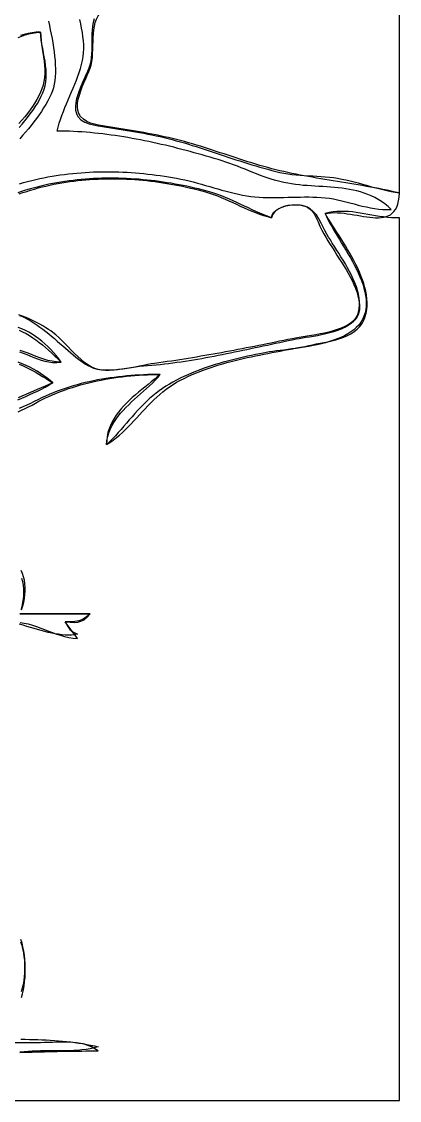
# Model space of a CAD drawing. Extents: x 0 to 411, y 0 to 483.
# Drawn here: x 319.4 to 411, y 0 to 261.5 of the extents above; entities that cross this region are included whole.
import ezdxf

# ---------------------------------------------------------------- set-up
doc = ezdxf.new("R2010")
doc.units = 0
for name, color, linetype in [('C18', 18, 'CONTINUOUS'), ('C254', 254, 'CONTINUOUS'), ('C27', 27, 'CONTINUOUS'), ('C7', 7, 'CONTINUOUS')]:
    doc.layers.add(name, color=color, linetype=linetype)

msp = doc.modelspace()

# ---------------------------------------------------------------- linework, layer by layer
at = {"layer": 'C18'}
msp.add_lwpolyline([(318.7994, 235.8737), (319.5128, 236.6835), (320.2071, 237.5037), (320.8779, 238.333), (321.5205, 239.1701), (322.1303, 240.0138), (322.703, 240.8628), (323.2338, 241.716), (323.7183, 242.5721), (324.1519, 243.4297), (324.53, 244.2878), (324.8482, 245.1449), (325.1018, 246), (325.2881, 246.9363), (325.3816, 247.9008), (325.3953, 248.8888), (325.3421, 249.8955), (325.2351, 250.9159), (325.0873, 251.9454), (324.9116, 252.9791), (324.721, 254.0121), (324.5286, 255.0398), (324.3472, 256.0572), (324.19, 257.0596), (324.0699, 258.0421), (324, 259), (322.9692, 258.9437), (321.9723, 258.828), (321.0068, 258.6568), (320.0703, 258.4337), (319.1605, 258.1625)], dxfattribs=at)
at = {"layer": 'C254'}
for points in [[(389.4351, 216.111), (388.7046, 216.5168), (387.8544, 216.8131), (386.9174, 217.0008), (385.9265, 217.0812), (384.9144, 217.0554), (383.9142, 216.9246), (382.9585, 216.6899), (382.0804, 216.3526), (381.3126, 215.9138), (380.688, 215.3746), (380.2395, 214.7363), (380, 214), (379.0408, 214.348), (378.093, 214.7202), (377.1547, 215.1126), (376.2242, 215.5212), (375.2996, 215.9422), (374.3791, 216.3715), (373.4609, 216.8053), (372.5432, 217.2394), (371.6241, 217.6701), (370.7018, 218.0932), (369.7746, 218.505), (368.8406, 218.9013), (367.8979, 219.2783), (366.9448, 219.632), (365.9794, 219.9585), (365, 220.2538), (364.1019, 220.5016), (363.1957, 220.7411), (362.2815, 220.9721), (361.3599, 221.1944), (360.431, 221.4078), (359.4953, 221.6122), (358.553, 221.8075), (357.6046, 221.9935), (356.6503, 222.17), (355.6906, 222.3369), (354.7257, 222.494), (353.7559, 222.6412), (352.7817, 222.7783), (351.8034, 222.9052), (350.8212, 223.0217), (349.8356, 223.1277), (348.8468, 223.223), (347.8553, 223.3074), (346.8614, 223.3809), (345.8653, 223.4432), (344.8675, 223.4941), (343.8682, 223.5337), (342.8679, 223.5616), (341.8668, 223.5777), (340.8653, 223.5819), (339.8638, 223.574), (338.8625, 223.5539), (337.8619, 223.5215), (336.8622, 223.4764), (335.8638, 223.4187), (334.867, 223.3482), (333.8722, 223.2646), (332.8798, 223.1679), (331.8899, 223.0578), (330.9031, 222.9344), (329.9196, 222.7973), (328.9398, 222.6464), (327.964, 222.4816), (326.9925, 222.3027), (326.0258, 222.1096), (325.064, 221.9021), (324.1077, 221.68), (323.157, 221.4433), (322.2124, 221.1917), (321.2742, 220.9251), (320.3428, 220.6434), (319.4184, 220.3464), (318.5014, 220.0338)], [(280, 0), (411, 0), (411, 214), (410.0201, 213.9768), (409.049, 214.0028), (408.0857, 214.0708), (407.1294, 214.1735), (406.1791, 214.3039), (405.2339, 214.4546), (404.2929, 214.6185), (403.3552, 214.7885), (402.4199, 214.9573), (401.4861, 215.1177), (400.5529, 215.2626), (399.6194, 215.3848), (398.6847, 215.477), (397.7478, 215.5322), (396.8079, 215.5431), (395.8641, 215.5025), (394.9154, 215.4032), (393.961, 215.2381), (393, 215), (393.3146, 214.2875), (393.6727, 213.5504), (394.0696, 212.7901), (394.5004, 212.0083), (394.9604, 211.2064), (395.4449, 210.3862), (395.9491, 209.5492), (396.4682, 208.6969), (396.9975, 207.831), (397.5323, 206.9531), (398.0677, 206.0647), (398.5989, 205.1675), (399.1214, 204.2629), (399.6302, 203.3527), (400.1206, 202.4383), (400.588, 201.5215), (401.0274, 200.6037), (401.4341, 199.6865), (401.8035, 198.7715), (402.1307, 197.8604), (402.411, 196.9547), (402.6395, 196.056), (402.8117, 195.1659), (402.9226, 194.2859), (402.9676, 193.4177), (402.9418, 192.5628), (402.8406, 191.7228), (402.6591, 190.8994), (402.3927, 190.0941), (402.0473, 189.3415), (401.6223, 188.64), (401.1226, 187.9876), (400.5531, 187.382), (399.9188, 186.8211), (399.2245, 186.3027), (398.4751, 185.8248), (397.6756, 185.3852), (396.8309, 184.9816), (395.9458, 184.6121), (395.0254, 184.2744), (394.0744, 183.9664), (393.0979, 183.686), (392.1006, 183.4309), (391.0876, 183.1991), (390.0638, 182.9885), (389.034, 182.7968), (388.0032, 182.6219), (386.9762, 182.4618), (385.958, 182.3141), (384.9535, 182.1769), (383.9677, 182.0479), (383.0053, 181.925), (382.0714, 181.8061), (381.1708, 181.689), (380.3084, 181.5715), (379.4892, 181.4516), (378.7181, 181.3271), (378, 181.1959), (377.0584, 181.0091), (376.1077, 180.8157), (375.1489, 180.6151), (374.1833, 180.4068), (373.212, 180.19), (372.2361, 179.9642), (371.2569, 179.7288), (370.2756, 179.4831), (369.2932, 179.2265), (368.311, 178.9585), (367.3302, 178.6783), (366.3519, 178.3855), (365.3772, 178.0793), (364.4075, 177.7592), (363.4438, 177.4245), (362.4873, 177.0747), (361.5392, 176.7091), (360.6007, 176.3271), (359.6729, 175.9281), (358.7571, 175.5115), (357.8543, 175.0766), (356.9658, 174.6229), (356.0927, 174.1497), (355.2362, 173.6565), (354.3975, 173.1426), (353.5778, 172.6074), (352.7782, 172.0502), (352, 171.4706), (351.1924, 170.8222), (350.4149, 170.1483), (349.664, 169.452), (348.9363, 168.7361), (348.2282, 168.0037), (347.5364, 167.2576), (346.8572, 166.5009), (346.1873, 165.7365), (345.5231, 164.9674), (344.8612, 164.1966), (344.1981, 163.4269), (343.5304, 162.6614), (342.8545, 161.903), (342.167, 161.1547), (341.4644, 160.4195), (340.7432, 159.7002), (340, 159), (340.1047, 159.9822), (340.2904, 160.9233), (340.5513, 161.8259), (340.8819, 162.6927), (341.2767, 163.5265), (341.73, 164.33), (342.2364, 165.1059), (342.7901, 165.857), (343.3858, 166.586), (344.0177, 167.2956), (344.6803, 167.9886), (345.3681, 168.6677), (346.0755, 169.3355), (346.7968, 169.995), (347.5266, 170.6487), (348.2593, 171.2994), (348.9892, 171.9498), (349.7109, 172.6027), (350.4187, 173.2609), (351.1071, 173.9269), (351.7704, 174.6036), (352.4033, 175.2937), (353, 176), (351.9929, 175.9941), (350.9832, 175.9776), (349.9716, 175.9502), (348.9582, 175.9115), (347.9436, 175.8613), (346.9282, 175.7993), (345.9125, 175.725), (344.8968, 175.6383), (343.8815, 175.5389), (342.8672, 175.4263), (341.8542, 175.3003), (340.8429, 175.1606), (339.8339, 175.0068), (338.8274, 174.8388), (337.824, 174.656), (336.824, 174.4583), (335.8279, 174.2454), (334.8361, 174.0168), (333.8491, 173.7724), (332.8672, 173.5117), (331.891, 173.2345), (330.9207, 172.9405), (329.9569, 172.6294), (329, 172.3009), (328.023, 171.9378), (327.0643, 171.5505), (326.1212, 171.1439), (325.1912, 170.7228), (324.2717, 170.2921), (323.3601, 169.8566), (322.454, 169.4213), (321.5507, 168.9911), (320.6477, 168.5708), (319.7424, 168.1653), (318.8323, 167.7796)], [(318.8823, 190.3002), (319.5955, 190.0169), (320.3096, 189.6872), (321.0241, 189.3149), (321.7381, 188.904), (322.4511, 188.4582), (323.1624, 187.9814), (323.8713, 187.4776), (324.5771, 186.9505), (325.2792, 186.404), (325.977, 185.842), (326.6696, 185.2683), (327.3566, 184.6869), (328.0372, 184.1016), (328.7107, 183.5162), (329.3765, 182.9346), (330.0339, 182.3606), (330.6822, 181.7983), (331.3209, 181.2513), (331.9491, 180.7235), (332.5663, 180.2189), (333.1718, 179.7413), (333.7648, 179.2946), (334.3449, 178.8826), (334.9112, 178.5091), (335.4631, 178.1781), (336, 177.8935), (336.8764, 177.5365), (337.8042, 177.2909), (338.7747, 177.1432), (339.7792, 177.0797), (340.8093, 177.087), (341.8564, 177.1516), (342.9118, 177.2601), (343.9671, 177.3988), (345.0135, 177.5543), (346.0426, 177.713), (347.0457, 177.8616), (348.0143, 177.9864), (348.9398, 178.074), (349.9628, 178.1521), (350.9832, 178.2396), (352.0013, 178.3363), (353.017, 178.4417), (354.0305, 178.5556), (355.042, 178.6775), (356.0514, 178.8071), (357.0591, 178.9442), (358.065, 179.0883), (359.0693, 179.2391), (360.072, 179.3963), (361.0734, 179.5595), (362.0736, 179.7284), (363.0726, 179.9027), (364.0705, 180.0819), (365.0675, 180.2659), (366.0638, 180.4541), (367.0593, 180.6463), (368.0543, 180.8422), (369.0489, 181.0414), (370.0431, 181.2435), (371.037, 181.4483), (372.0309, 181.6553), (373.0248, 181.8643), (374.0188, 182.0748), (375.0131, 182.2866), (376.0078, 182.4994), (377.0029, 182.7127), (377.9986, 182.9262), (378.9951, 183.1396), (379.9923, 183.3526), (380.9906, 183.5647), (381.9898, 183.7758), (382.9903, 183.9853), (383.9921, 184.1931), (384.9952, 184.3987), (386, 184.6018), (386.7027, 184.7331), (387.4834, 184.8651), (388.3303, 185.0017), (389.2312, 185.1469), (390.1744, 185.3048), (391.1477, 185.4793), (392.1393, 185.6745), (393.1372, 185.8942), (394.1295, 186.1425), (395.1041, 186.4235), (396.0492, 186.7411), (396.9528, 187.0992), (397.8029, 187.502), (398.5876, 187.9533), (399.2948, 188.4572), (399.9128, 189.0177), (400.4294, 189.6388), (400.8329, 190.3244), (401.1111, 191.0787), (401.2814, 191.9107), (401.3576, 192.765), (401.3463, 193.6384), (401.2542, 194.5281), (401.088, 195.4312), (400.8543, 196.3447), (400.56, 197.2658), (400.2116, 198.1915), (399.816, 199.1189), (399.3796, 200.045), (398.9094, 200.967), (398.4119, 201.8819), (397.8939, 202.7868), (397.362, 203.6789), (396.823, 204.5551), (396.2835, 205.4125), (395.7503, 206.2483), (395.23, 207.0595), (394.7293, 207.8432), (394.2549, 208.5964), (393.8136, 209.3163), (393.412, 210), (392.9415, 210.8815), (392.4703, 211.83), (391.9792, 212.8035), (391.4492, 213.7602), (390.8612, 214.6583), (390.1962, 215.4559), (389.4351, 216.1111)], [(318.9007, 181.4845), (319.8007, 181.1626), (320.6806, 180.8145), (321.5482, 180.4553), (322.4115, 180.1002), (323.2784, 179.7643), (324.1569, 179.4628), (325.0548, 179.2107), (325.9801, 179.0232), (326.9408, 178.9156), (327.9448, 178.9027), (329, 179), (328.4069, 179.7962), (327.7885, 180.5712), (327.1454, 181.3229), (326.4782, 182.0488), (325.7874, 182.7469), (325.0736, 183.4149), (324.3375, 184.0506), (323.5796, 184.6516), (322.8005, 185.2159), (322.0008, 185.741), (321.1811, 186.225), (320.342, 186.6654), (319.4841, 187.06), (318.608, 187.4067)], [(318.5055, 169.8865), (319.4633, 170.2877), (320.4199, 170.695), (321.3744, 171.1118), (322.3258, 171.5415), (323.2729, 171.9873), (324.215, 172.4528), (325.1508, 172.9411), (326.0795, 173.4557), (327, 174), (326.3082, 174.558), (325.5731, 175.1195), (324.7988, 175.6781), (323.9891, 176.2271), (323.1483, 176.7599), (322.2804, 177.2701), (321.3893, 177.751), (320.4793, 178.1962), (319.5542, 178.599), (318.6183, 178.9529)], [(319.405, 126.6226), (319.62, 125.78), (319.7713, 124.9139), (319.8583, 124.022), (319.8806, 123.102), (319.8375, 122.1517), (319.7284, 121.1686), (319.5529, 120.1504), (319.3102, 119.095)], [(319, 118), (336, 118), (335.0475, 117.1933), (334.1614, 116.6303), (333.2775, 116.2702), (332.3319, 116.0723), (331.2607, 115.9958), (330, 116), (330.5785, 114.8609), (331.1166, 114.1544), (331.8464, 113.6207), (333, 113), (332.2734, 112.8877), (331.5284, 112.8248), (330.7661, 112.8078), (329.9874, 112.8333), (329.1935, 112.8978), (328.3854, 112.9979), (327.5641, 113.13), (326.7307, 113.2908), (325.8863, 113.4768), (325.0319, 113.6846), (324.1685, 113.9106), (323.2973, 114.1514), (322.4192, 114.4036), (321.5353, 114.6637), (320.6467, 114.9283), (319.7544, 115.1938), (318.8594, 115.457)], [(319.1708, 38.4466), (319.4393, 37.5993), (319.6654, 36.7146), (319.849, 35.7987), (319.9898, 34.8578), (320.0875, 33.8982), (320.142, 32.9261), (320.153, 31.9476), (320.1204, 30.9691), (320.0439, 29.9966), (319.9232, 29.0366), (319.7582, 28.095), (319.5487, 27.1783), (319.2945, 26.2926)], [(319.2466, 14.8213), (320.2694, 14.8173), (321.2901, 14.8059), (322.3084, 14.7867), (323.3238, 14.7592), (324.3361, 14.7227), (325.345, 14.6769), (326.3501, 14.6213), (327.3511, 14.5553), (328.3477, 14.4784), (329.3396, 14.3901), (330.3264, 14.2899), (331.3078, 14.1773), (332.2836, 14.0519), (333.2533, 13.913), (334.2166, 13.7602), (335.1733, 13.593), (336.1229, 13.4109), (337.0653, 13.2134), (338, 13), (337.0167, 12.7367), (336.0306, 12.5239), (335.0416, 12.3564), (334.0501, 12.2288), (333.0561, 12.1359), (332.0598, 12.0725), (331.0613, 12.0334), (330.0607, 12.0134), (329.0583, 12.0072), (328.0541, 12.0095), (327.0483, 12.0152), (326.041, 12.0189), (325.0323, 12.0156), (324.0225, 11.9998), (323.0117, 11.9665), (322, 11.9104), (321.0018, 11.8436), (320.0036, 11.78), (319.0052, 11.7195)]]:
    msp.add_lwpolyline(points, dxfattribs=at)
at = {"layer": 'C27'}
for points in [[(318.9276, 222.2427), (319.8981, 222.5208), (320.8727, 222.7839), (321.8514, 223.0323), (322.8338, 223.266), (323.8198, 223.4852), (324.8091, 223.6901), (325.8016, 223.8808), (326.7971, 224.0575), (327.7952, 224.2202), (328.7959, 224.3693), (329.7989, 224.5047), (330.804, 224.6268), (331.8111, 224.7355), (332.8198, 224.8311), (333.83, 224.9137), (334.8415, 224.9835), (335.8541, 225.0406), (336.8675, 225.0852), (337.8816, 225.1173), (338.8962, 225.1373), (339.911, 225.1451), (340.9259, 225.1411), (341.9406, 225.1252), (342.9549, 225.0977), (343.9686, 225.0587), (344.9815, 225.0084), (345.9935, 224.9469), (347.0042, 224.8744), (348.0136, 224.791), (349.0213, 224.6969), (350.0272, 224.5922), (351.031, 224.477), (352.0327, 224.3516), (353.0318, 224.2161), (354.0284, 224.0705), (355.022, 223.9152), (356.0126, 223.7501), (357, 223.5756), (358.0125, 223.3788), (359.0204, 223.1598), (360.0242, 222.9217), (361.0245, 222.6677), (362.0221, 222.4008), (363.0174, 222.1241), (364.0112, 221.8408), (365.004, 221.5539), (365.9965, 221.2666), (366.9893, 220.982), (367.983, 220.7031), (368.9783, 220.433), (369.9758, 220.175), (370.9761, 219.9321), (371.9798, 219.7073), (372.9875, 219.5038), (374, 219.3248), (374.9883, 219.181), (375.9799, 219.07), (376.9744, 218.9883), (377.9714, 218.9323), (378.9706, 218.8986), (379.9717, 218.8837), (380.9743, 218.8842), (381.978, 218.8967), (382.9826, 218.9176), (383.9877, 218.9435), (384.993, 218.9709), (385.9981, 218.9964), (387.0026, 219.0164), (388.0063, 219.0276), (389.0088, 219.0265), (390.0098, 219.0096), (391.0088, 218.9734), (392.0057, 218.9144), (393, 218.8294), (394.0141, 218.7043), (395.0228, 218.5377), (396.027, 218.3369), (397.0273, 218.1094), (398.0245, 217.8626), (399.0194, 217.604), (400.0125, 217.3409), (401.0048, 217.0808), (401.997, 216.8311), (402.9897, 216.5993), (403.9837, 216.3928), (404.9799, 216.2191), (405.9788, 216.0855), (406.9813, 215.9995), (407.9881, 215.9685), (409, 216), (408.2366, 216.6988), (407.4567, 217.3329), (406.661, 217.9056), (405.8504, 218.4205), (405.0255, 218.881), (404.1872, 219.2904), (403.3363, 219.6522), (402.4735, 219.9699), (401.5997, 220.2469), (400.7155, 220.4865), (399.8218, 220.6923), (398.9194, 220.8677), (398.0091, 221.0161), (397.0916, 221.1409), (396.1677, 221.2455), (395.2381, 221.3335), (394.3038, 221.4081), (393.3654, 221.473), (392.4238, 221.5314), (391.4797, 221.5868), (390.5338, 221.6427), (389.5871, 221.7025), (388.6402, 221.7695), (387.694, 221.8474), (386.7492, 221.9393), (385.8066, 222.0489), (384.867, 222.1796), (383.9312, 222.3347), (383, 222.5177), (382.0311, 222.7424), (381.0716, 222.9988), (380.1203, 223.2829), (379.1762, 223.5912), (378.238, 223.9197), (377.3047, 224.2647), (376.3753, 224.6225), (375.4485, 224.9892), (374.5234, 225.3612), (373.5988, 225.7346), (372.6735, 226.1058), (371.7466, 226.4708), (370.8169, 226.8259), (369.8833, 227.1675), (368.9447, 227.4916), (368, 227.7947), (367.0479, 228.0851), (366.0908, 228.3731), (365.1287, 228.6584), (364.162, 228.9408), (363.1907, 229.22), (362.2152, 229.4958), (361.2357, 229.7679), (360.2522, 230.036), (359.2652, 230.2999), (358.2747, 230.5593), (357.281, 230.814), (356.2842, 231.0637), (355.2847, 231.3082), (354.2825, 231.5472), (353.278, 231.7805), (352.2713, 232.0078), (351.2626, 232.2288), (350.2521, 232.4433), (349.2401, 232.6511), (348.2268, 232.8518), (347.2123, 233.0453), (346.1969, 233.2312), (345.1807, 233.4094), (344.1641, 233.5795), (343.1472, 233.7413), (342.1302, 233.8946), (341.1133, 234.039), (340.0967, 234.1745), (339.0807, 234.3006), (338.0654, 234.4171), (337.0511, 234.5238), (336.038, 234.6204), (335.0262, 234.7067), (334.016, 234.7824), (333.0076, 234.8473), (332.0012, 234.901), (330.9971, 234.9434), (329.9953, 234.9742), (328.9962, 234.9931), (328, 235), (328.2401, 235.9468), (328.5189, 236.8939), (328.8313, 237.8414), (329.1724, 238.7892), (329.5371, 239.7373), (329.9204, 240.6858), (330.3173, 241.6346), (330.7227, 242.5837), (331.1316, 243.5331), (331.539, 244.4829), (331.9399, 245.4331), (332.3293, 246.3835), (332.7021, 247.3343), (333.0533, 248.2855), (333.3779, 249.237), (333.6708, 250.1889), (333.9271, 251.1411), (334.1418, 252.0937), (334.3097, 253.0466), (334.4259, 254), (334.4787, 254.944), (334.4692, 255.9126), (334.4043, 256.9019), (334.2913, 257.9081), (334.1373, 258.9273), (333.9494, 259.9559), (333.735, 260.9899), (333.501, 262.0255)], [(325.9335, 261.6614), (326.1558, 260.6208), (326.3741, 259.5661), (326.5851, 258.501), (326.7854, 257.4297), (326.9717, 256.3561), (327.1407, 255.284), (327.2891, 254.2175), (327.4135, 253.1606), (327.5106, 252.1171), (327.577, 251.0911), (327.6096, 250.0865), (327.6048, 249.1072), (327.5594, 248.1572), (327.4702, 247.2405), (327.3336, 246.361), (327.1465, 245.5226), (326.9054, 244.7294), (326.6072, 243.9853), (326.2032, 243.1446), (325.759, 242.3004), (325.277, 241.4538), (324.7598, 240.606), (324.2099, 239.758), (323.6301, 238.9112), (323.0227, 238.0666), (322.3905, 237.2253), (321.7359, 236.3887), (321.0615, 235.5577), (320.37, 234.7335), (319.6638, 233.9174), (318.9456, 233.1105)]]:
    msp.add_lwpolyline(points, dxfattribs=at)
at = {"layer": 'C7'}
for points in [[(336.9857, 262.1929), (336.744, 261.3331), (336.5809, 260.4349), (336.4813, 259.506), (336.4301, 258.5537), (336.4123, 257.5857), (336.4128, 256.6095), (336.4165, 255.6325), (336.4084, 254.6624), (336.3734, 253.7065), (336.2965, 252.7725), (336.1626, 251.8678), (335.9567, 251), (335.71, 250.268), (335.3875, 249.4651), (335.0098, 248.6029), (334.5974, 247.6931), (334.1706, 246.7476), (333.7501, 245.778), (333.3564, 244.7961), (333.0099, 243.8135), (332.7311, 242.8422), (332.5406, 241.8938), (332.4588, 240.98), (332.5062, 240.1126), (332.7034, 239.3033), (333.0709, 238.564), (333.7933, 237.7655), (334.7084, 237.1841), (335.7513, 236.7752), (336.8575, 236.4939), (337.9621, 236.2954), (339.0007, 236.135), (340.007, 235.9757), (341.0121, 235.8174), (342.0159, 235.659), (343.0185, 235.4997), (344.0201, 235.3386), (345.0206, 235.1746), (346.0203, 235.0069), (347.0191, 234.8345), (348.0172, 234.6566), (349.0147, 234.4721), (350.0116, 234.2802), (351.0081, 234.0798), (352.0042, 233.8702), (353, 233.6504), (353.9843, 233.421), (354.9655, 233.1798), (355.9438, 232.9276), (356.9192, 232.6652), (357.8921, 232.3934), (358.8627, 232.1131), (359.8311, 231.825), (360.7976, 231.5302), (361.7624, 231.2292), (362.7256, 230.9231), (363.6876, 230.6126), (364.6485, 230.2986), (365.6086, 229.9818), (366.5679, 229.6632), (367.5268, 229.3435), (368.4855, 229.0237), (369.4442, 228.7044), (370.403, 228.3866), (371.3622, 228.0711), (372.3221, 227.7588), (373.2827, 227.4503), (374.2444, 227.1467), (375.2073, 226.8487), (376.1716, 226.5571), (377.1376, 226.2728), (378.1055, 225.9967), (379.0755, 225.7295), (380.0477, 225.472), (381.0225, 225.2252), (382, 224.9899), (382.9671, 224.786), (383.946, 224.621), (384.9351, 224.4888), (385.9327, 224.3839), (386.937, 224.3004), (387.9464, 224.2327), (388.9591, 224.1748), (389.9736, 224.1212), (390.9879, 224.0659), (392.0006, 224.0034), (393.0098, 223.9277), (394.0139, 223.8333), (395.0112, 223.7142), (396, 223.5648), (397.0157, 223.3784), (398.0245, 223.1671), (399.0277, 222.935), (400.0261, 222.6861), (401.0209, 222.4245), (402.0131, 222.1542), (403.0037, 221.8792), (403.9939, 221.6037), (404.9846, 221.3317), (405.977, 221.0672), (406.972, 220.8143), (407.9708, 220.5771), (408.9743, 220.3596), (409.9837, 220.1659), (411, 220), (411, 483)], [(336.2391, 251), (336.4313, 251.9109), (336.5585, 252.8433), (336.6359, 253.7916), (336.6785, 254.7507), (336.7015, 255.715), (336.7201, 256.6792), (336.7495, 257.638), (336.8046, 258.586), (336.9008, 259.5178), (337.0532, 260.428), (337.2768, 261.3112), (337.5869, 262.1622), (337.9986, 262.9755), (338.5271, 263.7457), (339.1875, 264.4676)], [(318.5925, 257.6756), (319.4317, 258.0177), (320.2926, 258.3169), (321.1777, 258.5689), (322.0891, 258.7695), (323.0291, 258.9146), (324, 259), (324.0474, 258.0309), (324.1415, 257.0414), (324.2696, 256.0357), (324.4188, 255.0184), (324.5763, 253.9941), (324.7292, 252.967), (324.8648, 251.9418), (324.9701, 250.9229), (325.0325, 249.9148), (325.039, 248.922), (324.9769, 247.9488), (324.8333, 247), (324.6233, 246.1404), (324.3431, 245.279), (323.9975, 244.417), (323.5916, 243.5558), (323.1302, 242.6965), (322.6183, 241.8404), (322.061, 240.9888), (321.463, 240.143), (320.8294, 239.3042), (320.1652, 238.4736), (319.4753, 237.6526), (318.7647, 236.8423)], [(318.5455, 166.9325), (319.4077, 167.3092), (320.2651, 167.718), (321.116, 168.1495), (321.959, 168.5942), (322.7925, 169.0428), (323.6149, 169.4858), (324.4246, 169.9139), (325.2202, 170.3175), (326, 170.6875), (326.9293, 171.0974), (327.8687, 171.489), (328.8175, 171.8624), (329.7753, 172.218), (330.7414, 172.5559), (331.7154, 172.8765), (332.6966, 173.1798), (333.6845, 173.4662), (334.6787, 173.7359), (335.6784, 173.9891), (336.6832, 174.2261), (337.6925, 174.4471), (338.7058, 174.6523), (339.7225, 174.8419), (340.7421, 175.0163), (341.7639, 175.1755), (342.7876, 175.32), (343.8124, 175.4498), (344.838, 175.5653), (345.8636, 175.6667), (346.8888, 175.7541), (347.913, 175.8279), (348.9357, 175.8882), (349.9562, 175.9354), (350.9742, 175.9695), (351.9889, 175.991), (353, 176), (352.291, 175.3921), (351.56, 174.7839), (350.8122, 174.1737), (350.0523, 173.5599), (349.2856, 172.9407), (348.5169, 172.3147), (347.7512, 171.68), (346.9937, 171.035), (346.2492, 170.3781), (345.5227, 169.7076), (344.8194, 169.0218), (344.1441, 168.3191), (343.5019, 167.5979), (342.8978, 166.8565), (342.3368, 166.0931), (341.8238, 165.3063), (341.364, 164.4942), (340.9622, 163.6553), (340.6236, 162.7879), (340.353, 161.8903), (340.1555, 160.9609), (340.0362, 159.998), (340, 159), (340.8266, 159.5281), (341.6243, 160.0923), (342.3962, 160.6889), (343.1451, 161.3145), (343.8742, 161.9657), (344.5863, 162.6389), (345.2845, 163.3307), (345.9718, 164.0377), (346.6511, 164.7563), (347.3254, 165.4831), (347.9978, 166.2145), (348.6712, 166.9473), (349.3485, 167.6777), (350.0329, 168.4025), (350.7272, 169.118), (351.4346, 169.8209), (352.1578, 170.5077), (352.9001, 171.1748), (353.6642, 171.8189), (354.4533, 172.4364), (355.2703, 173.0239), (356.1182, 173.5778), (357, 174.0949), (357.8933, 174.575), (358.7956, 175.0333), (359.7065, 175.4706), (360.6255, 175.8879), (361.5523, 176.2858), (362.4865, 176.6653), (363.4276, 177.0273), (364.3752, 177.3724), (365.329, 177.7016), (366.2885, 178.0158), (367.2534, 178.3157), (368.2233, 178.6022), (369.1976, 178.8761), (370.1762, 179.1383), (371.1585, 179.3896), (372.1441, 179.6308), (373.1326, 179.8629), (374.1237, 180.0865), (375.117, 180.3026), (376.112, 180.5121), (377.1083, 180.7156), (378.1056, 180.9142), (379.1034, 181.1086), (380.1013, 181.2996), (381.099, 181.4881), (382.096, 181.675), (383.0919, 181.861), (384.0864, 182.047), (385.079, 182.2339), (386.0693, 182.4225), (387.057, 182.6136), (388.0416, 182.8081), (389.0227, 183.0068), (390, 183.2106), (390.8491, 183.3832), (391.7479, 183.5584), (392.6842, 183.7429), (393.6457, 183.9436), (394.6202, 184.1674), (395.5956, 184.4212), (396.5595, 184.7118), (397.4999, 185.0462), (398.4045, 185.4311), (399.2611, 185.8736), (400.0574, 186.3804), (400.7814, 186.9585), (401.4207, 187.6147), (401.9631, 188.3559), (402.3966, 189.189), (402.7011, 190.0109), (402.9264, 190.8512), (403.0764, 191.7081), (403.1551, 192.58), (403.1663, 193.4652), (403.114, 194.3619), (403.0021, 195.2686), (402.8346, 196.1836), (402.6152, 197.1051), (402.3481, 198.0315), (402.037, 198.9611), (401.686, 199.8922), (401.2989, 200.8232), (400.8796, 201.7524), (400.4321, 202.678), (399.9603, 203.5985), (399.4682, 204.5121), (398.9595, 205.4171), (398.4384, 206.312), (397.9086, 207.1949), (397.3742, 208.0642), (396.8389, 208.9183), (396.3068, 209.7554), (395.7818, 210.5739), (395.2678, 211.3721), (394.7687, 212.1484), (394.2885, 212.901), (393.831, 213.6282), (393.4002, 214.3284), (393, 215), (393.7227, 215.1258), (394.4651, 215.1986), (395.2242, 215.2245), (395.9969, 215.2093), (396.7803, 215.159), (397.5713, 215.0797), (398.3669, 214.9773), (399.1641, 214.8577), (399.9598, 214.7271), (400.7511, 214.5912), (401.5349, 214.4562), (402.3083, 214.328), (403.0682, 214.2126), (403.8116, 214.116), (404.5354, 214.0441), (405.2367, 214.0029), (405.9125, 213.9984), (406.5597, 214.0365), (407.1753, 214.1234), (407.7563, 214.2649), (408.2997, 214.4669), (408.8024, 214.7356), (409.2615, 215.0769), (409.674, 215.4967), (410.0368, 216.001), (410.3468, 216.5959), (410.6012, 217.2872), (410.7969, 218.081), (410.9308, 218.9833), (411, 220), (410.0078, 220.2248), (409.0131, 220.4411), (408.0162, 220.6497), (407.0173, 220.8512), (406.0165, 221.0461), (405.0141, 221.2351), (404.0103, 221.4188), (403.0053, 221.5979), (401.9994, 221.7729), (400.9926, 221.9446), (399.9853, 222.1135), (398.9777, 222.2803), (397.9699, 222.4457), (396.9622, 222.6101), (395.9548, 222.7743), (394.9479, 222.939), (393.9417, 223.1046), (392.9364, 223.2719), (391.9323, 223.4415), (390.9295, 223.614), (389.9283, 223.7901), (388.9288, 223.9703), (387.9314, 224.1554), (386.9361, 224.3459), (385.9432, 224.5424), (384.9529, 224.7457), (383.9655, 224.9563), (382.9811, 225.1748), (382, 225.402), (381.0244, 225.6392), (380.0519, 225.8881), (379.0821, 226.1479), (378.1148, 226.4175), (377.1497, 226.696), (376.1866, 226.9825), (375.2252, 227.2761), (374.2654, 227.5758), (373.3067, 227.8807), (372.3491, 228.1899), (371.3922, 228.5024), (370.4359, 228.8174), (369.4797, 229.1338), (368.5236, 229.4507), (367.5673, 229.7673), (366.6104, 230.0825), (365.6528, 230.3955), (364.6942, 230.7053), (363.7344, 231.011), (362.7732, 231.3116), (361.8102, 231.6063), (360.8452, 231.8941), (359.878, 232.174), (358.9083, 232.4452), (357.9359, 232.7067), (356.9605, 232.9575), (355.982, 233.1968), (355, 233.4236), (354.0029, 233.6426), (353.006, 233.8538), (352.0093, 234.0576), (351.0126, 234.2546), (350.0156, 234.4453), (349.0182, 234.6304), (348.0204, 234.8105), (347.0218, 234.9859), (346.0224, 235.1575), (345.0221, 235.3256), (344.0205, 235.4909), (343.0177, 235.6539), (342.0135, 235.8152), (341.0076, 235.9754), (340, 236.135), (339.0702, 236.2793), (338.0896, 236.4475), (337.0948, 236.6659), (336.1226, 236.9605), (335.2096, 237.3576), (334.3926, 237.8834), (333.7083, 238.564), (333.2792, 239.2737), (333.0309, 240.0615), (332.9416, 240.9146), (332.9897, 241.8206), (333.1532, 242.7666), (333.4106, 243.7401), (333.74, 244.7285), (334.1198, 245.719), (334.5283, 246.6991), (334.9436, 247.656), (335.3441, 248.5772), (335.708, 249.4501), (336.0136, 250.2618), (336.2392, 251)], [(318.828, 219.7531), (319.737, 220.0754), (320.6528, 220.382), (321.5751, 220.6731), (322.5035, 220.9487), (323.4377, 221.209), (324.3776, 221.4542), (325.3226, 221.6843), (326.2727, 221.8996), (327.2274, 222.1002), (328.1864, 222.2863), (329.1496, 222.4579), (330.1164, 222.6152), (331.0868, 222.7584), (332.0603, 222.8876), (333.0367, 223.0029), (334.0156, 223.1046), (334.9968, 223.1927), (335.9799, 223.2674), (336.9648, 223.3289), (337.9509, 223.3772), (338.9382, 223.4126), (339.9262, 223.4351), (340.9147, 223.445), (341.9033, 223.4423), (342.8919, 223.4272), (343.88, 223.3999), (344.8673, 223.3604), (345.8536, 223.309), (346.8386, 223.2458), (347.822, 223.171), (348.8035, 223.0846), (349.7827, 222.9868), (350.7594, 222.8778), (351.7332, 222.7577), (352.704, 222.6267), (353.6713, 222.4849), (354.6349, 222.3324), (355.5944, 222.1694), (356.5496, 221.9961), (357.5003, 221.8125), (358.446, 221.6189), (359.3864, 221.4154), (360.3214, 221.202), (361.2505, 220.979), (362.1735, 220.7466), (363.0901, 220.5048), (364, 220.2538), (364.9778, 219.9583), (365.9405, 219.6312), (366.8901, 219.2768), (367.8289, 218.8998), (368.7588, 218.5047), (369.682, 218.0959), (370.6006, 217.6782), (371.5168, 217.2559), (372.4325, 216.8336), (373.3501, 216.4158), (374.2715, 216.0072), (375.199, 215.6121), (376.1345, 215.2352), (377.0802, 214.881), (378.0383, 214.5541), (379.0109, 214.2589), (380, 214), (380.1265, 214.6642), (380.4826, 215.2599), (381.0325, 215.7827), (381.7408, 216.2284), (382.5716, 216.5926), (383.4896, 216.871), (384.4591, 217.0594), (385.4445, 217.1534), (386.4102, 217.1487), (387.3206, 217.0412), (388.1402, 216.8263), (388.8333, 216.5), (389.6539, 215.8195), (390.3066, 214.9619), (390.8377, 213.9892), (391.2938, 212.9632), (391.7212, 211.9462), (392.1666, 211), (392.6401, 210.1314), (393.1395, 209.2648), (393.6604, 208.3995), (394.1981, 207.5347), (394.7482, 206.6696), (395.3061, 205.8036), (395.8673, 204.9358), (396.4272, 204.0656), (396.9815, 203.1921), (397.5255, 202.3147), (398.0547, 201.4326), (398.5647, 200.5451), (399.0508, 199.6514), (399.5085, 198.7508), (399.9334, 197.8425), (400.3209, 196.9258), (400.6666, 196), (400.936, 195.0892), (401.1604, 194.01), (401.2926, 192.8535), (401.2857, 191.711), (401.0927, 190.6738), (400.6666, 189.8333), (400.0815, 189.1891), (399.3991, 188.6116), (398.6305, 188.0961), (397.7866, 187.6377), (396.8785, 187.2315), (395.9173, 186.8727), (394.914, 186.5564), (393.8798, 186.2778), (392.8255, 186.032), (391.7624, 185.8142), (390.7014, 185.6196), (389.6537, 185.4433), (388.6302, 185.2804), (387.642, 185.1261), (386.7002, 184.9756), (385.8158, 184.8241), (385, 184.6666), (383.9809, 184.4547), (382.9637, 184.2441), (381.9484, 184.0349), (380.9347, 183.8272), (379.9226, 183.6209), (378.9119, 183.4162), (377.9025, 183.213), (376.8942, 183.0115), (375.8869, 182.8117), (374.8805, 182.6137), (373.8748, 182.4174), (372.8697, 182.223), (371.8651, 182.0306), (370.8609, 181.8401), (369.8569, 181.6516), (368.8529, 181.4652), (367.8488, 181.2809), (366.8446, 181.0988), (365.84, 180.919), (364.835, 180.7414), (363.8294, 180.5662), (362.823, 180.3934), (361.8158, 180.2231), (360.8076, 180.0552), (359.7982, 179.89), (358.7876, 179.7273), (357.7756, 179.5673), (356.762, 179.4101), (355.7468, 179.2556), (354.7298, 179.1039), (353.7108, 178.9552), (352.6898, 178.8094), (351.6666, 178.6666), (350.832, 178.5381), (349.9304, 178.3786), (348.973, 178.1964), (347.9711, 178.0004), (346.9361, 177.7989), (345.8793, 177.6008), (344.8121, 177.4145), (343.7457, 177.2488), (342.6915, 177.1121), (341.6608, 177.0131), (340.665, 176.9605), (339.7153, 176.9628), (338.8232, 177.0286), (338, 177.1666), (337.1515, 177.429), (336.3108, 177.8204), (335.4784, 178.3231), (334.6548, 178.9196), (333.8404, 179.5922), (333.0356, 180.3234), (332.2409, 181.0955), (331.4569, 181.8909), (330.6838, 182.6919), (329.9222, 183.4811), (329.1726, 184.2408), (328.4354, 184.9533), (327.711, 185.6011), (327, 186.1666), (326.4834, 186.5355), (325.9, 186.9297), (325.2567, 187.3423), (324.5603, 187.7663), (323.8176, 188.1948), (323.0355, 188.621), (322.2207, 189.0378), (321.3802, 189.4384), (320.5207, 189.8159), (319.6491, 190.1634), (318.7722, 190.4738)], [(318.7955, 186.724), (319.6464, 186.329), (320.4791, 185.892), (321.2957, 185.4155), (322.098, 184.9018), (322.8881, 184.3534), (323.6678, 183.7726), (324.4391, 183.1617), (325.204, 182.5233), (325.9643, 181.8596), (326.7222, 181.173), (327.4794, 180.466), (328.238, 179.7408), (329, 179), (327.887, 179.0523), (326.8257, 179.196), (325.8068, 179.4159), (324.8209, 179.697), (323.8587, 180.0245), (322.9107, 180.3832), (321.9678, 180.7582), (321.0204, 181.1345), (320.0593, 181.497), (319.0751, 181.8309)], [(318.8405, 178.5093), (319.8143, 178.0896), (320.7806, 177.6232), (321.7355, 177.1214), (322.6749, 176.5955), (323.5949, 176.0568), (324.4914, 175.5166), (325.3604, 174.9862), (326.1979, 174.4769), (327, 174), (326.0456, 173.587), (325.0981, 173.1742), (324.1565, 172.7621), (323.2197, 172.3511), (322.2867, 171.9418), (321.3562, 171.5346), (320.4272, 171.13), (319.4988, 170.7286), (318.5696, 170.3309)], [(319.3684, 118.9416), (319.6742, 119.8754), (319.9178, 120.8002), (320.0993, 121.7147), (320.2189, 122.6177), (320.2769, 123.508), (320.2735, 124.3842), (320.2088, 125.2452), (320.0832, 126.0897), (319.8968, 126.9164), (319.6498, 127.7242), (319.3425, 128.5117)], [(319.0377, 115.8745), (320.0259, 115.7223), (321, 115.5015), (322.0476, 115.1955), (323.0574, 114.8592), (324.0383, 114.5025), (324.9988, 114.1352), (325.9478, 113.7672), (326.894, 113.4083), (327.846, 113.0685), (328.8127, 112.7575), (329.8027, 112.4853), (330.8247, 112.2618), (331.8876, 112.0967), (333, 112), (330, 116), (331.1439, 115.9153), (332.1389, 115.8875), (333.0171, 115.9566), (333.8103, 116.1625), (334.5505, 116.5451), (335.2697, 117.1442), (336, 118), (319, 118)], [(319.3489, 24.9812), (319.6155, 25.8746), (319.8372, 26.8193), (320.0149, 27.8067), (320.149, 28.8282), (320.2404, 29.8751), (320.2896, 30.939), (320.2973, 32.0112), (320.2643, 33.0831), (320.1911, 34.1461), (320.0784, 35.1917), (319.9269, 36.2111), (319.7372, 37.1959), (319.5101, 38.1374), (319.2461, 39.0271)], [(319.0045, 11.6345), (320.0031, 11.6655), (321.0017, 11.6959), (322.0003, 11.7255), (322.9991, 11.7543), (323.998, 11.782), (324.9969, 11.8087), (325.996, 11.8341), (326.9952, 11.8582), (327.9946, 11.8808), (328.9942, 11.9018), (329.9939, 11.9211), (330.9938, 11.9386), (331.9939, 11.9542), (332.9943, 11.9677), (333.9949, 11.979), (334.9957, 11.988), (335.9969, 11.9945), (336.9983, 11.9986), (338, 12), (337.2029, 12.5386), (336.3695, 12.9821), (335.5037, 13.339), (334.6093, 13.6179), (333.6903, 13.8275), (332.7505, 13.9764), (331.7938, 14.073), (330.8242, 14.1261), (329.8454, 14.1442), (328.8615, 14.136), (327.8762, 14.1099), (326.8935, 14.0747), (325.9173, 14.0389), (324.9515, 14.0111), (324, 14), (293, 14)]]:
    msp.add_lwpolyline(points, dxfattribs=at)

doc.saveas('drawing.dxf')
